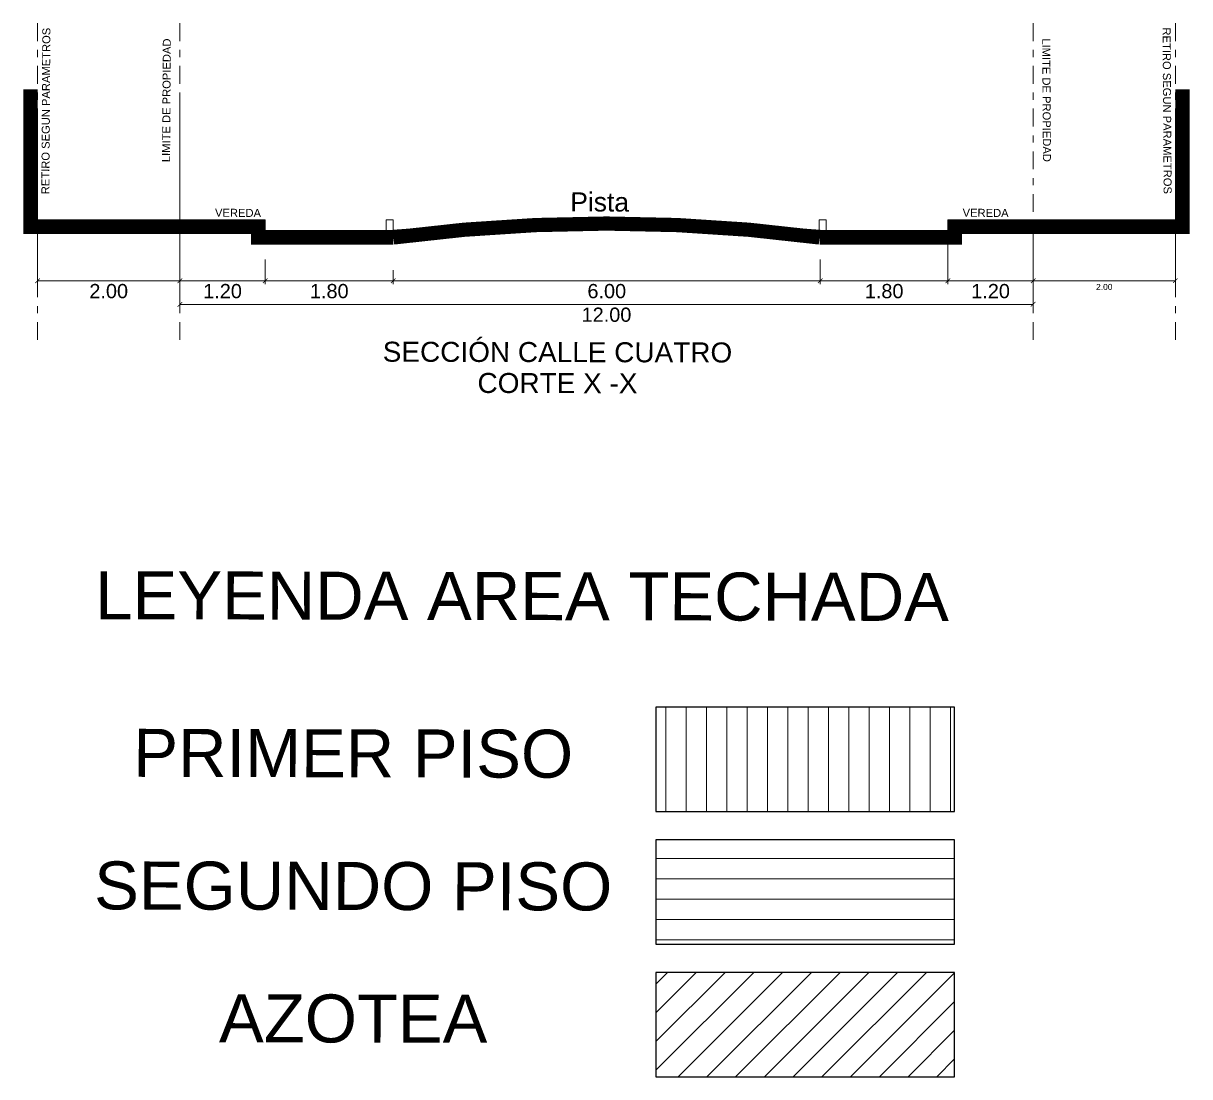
# Model space of a CAD drawing. Header units: millimetres. Extents: x 547073 to 557369, y 9424164 to 9429566.
# Drawn here: x 549465.65 to 549482.04, y 9427648.67 to 9427663.48 of the extents above; entities that cross this region are included whole.
import ezdxf
from ezdxf.enums import TextEntityAlignment as Align

# ---------------------------------------------------------------- set-up
doc = ezdxf.new("R2010")
doc.units = ezdxf.units.MM
doc.linetypes.add('DASHDOTX2', pattern=[2, 1, -0.5, 0, -0.5])
for name, color, linetype, lineweight in [('- Cotas', 173, 'Continuous', 13), ('01_GRIS 250', 250, 'Continuous', 9), ('textos', 52, 'Continuous', 20)]:
    doc.layers.add(name, color=color, linetype=linetype, lineweight=lineweight)
doc.styles.add('Arial', font='arial.ttf', dxfattribs={"width": 1.3, "height": 0.6})
doc.styles.add('COTAS', font='arial.ttf')
doc.dimstyles.new('COTAS 50', dxfattribs={"dimtxt": 0.085, "dimasz": 0.065, "dimexe": 0.05, "dimexo": 0.1, "dimgap": 0.045, "dimtad": 2, "dimzin": 1, "dimdsep": 46, "dimtxsty": 'COTAS', "dimblk": 'ARCHTICK', "dimcen": 0.065, "dimclrd": 251, "dimclre": 251, "dimclrt": 103, "dimazin": 0, "dimtfac": 1, "dimtix": 1, "dimtmove": 0, "dimatfit": 3, "dimldrblk": 'ARCHTICK', "dimfxl": 0.08, "dimtvp": 1, "dimtolj": 1, "dimtzin": 0, "dimlwd": 13, "dimlwe": 13, "dimarcsym": 2})

# ---------------------------------------------------------------- blocks, each defined once
blk = doc.blocks.new('_ArchTick')
at = {"color": 0, "linetype": 'ByBlock', "const_width": 0.15}
blk.add_lwpolyline([(-0.5, -0.5), (0.5, 0.5)], dxfattribs=at)
blk = doc.blocks.new('*D132')
at = {"color": 251, "lineweight": 13, "transparency": 16777216}
for p, q in [((549467.845, 9427660.161), (549467.845, 9427659.812)), ((549469.045, 9427660.161), (549469.045, 9427659.812)), ((549467.845, 9427659.862), (549469.045, 9427659.862))]:
    blk.add_line(p, q, dxfattribs=at)
at = {"layer": 'Defpoints', "color": 0, "lineweight": 70, "transparency": 16777216}
for p in [(549467.845, 9427660.261), (549469.045, 9427660.261), (549469.045, 9427659.862)]:
    blk.add_point(p, dxfattribs=at)
at = {"color": 251, "lineweight": 13, "transparency": 16777216, "xscale": 0.065, "yscale": 0.065, "zscale": 0.065, "rotation": 180}
blk.add_blockref('_ArchTick', (549467.845, 9427659.862), dxfattribs=at)
at = {"color": 251, "lineweight": 13, "transparency": 16777216, "xscale": 0.065, "yscale": 0.065, "zscale": 0.065}
blk.add_blockref('_ArchTick', (549469.045, 9427659.862), dxfattribs=at)
at = {"color": 103, "transparency": 16777216, "insert": (549468.445, 9427659.715), "char_height": 0.085, "attachment_point": 5, "style": 'COTAS'}
blk.add_mtext('\\A1;{\\H2.35294x;1.20}', dxfattribs=at)
blk = doc.blocks.new('*D133')
at = {"color": 251, "lineweight": 13, "transparency": 16777216}
for p, q in [((549476.845, 9427660.161), (549476.845, 9427659.812)), ((549470.845, 9427660.011), (549470.845, 9427659.812)), ((549470.845, 9427659.862), (549476.845, 9427659.862))]:
    blk.add_line(p, q, dxfattribs=at)
at = {"layer": 'Defpoints', "color": 0, "lineweight": 70, "transparency": 16777216}
for p in [(549476.845, 9427660.261), (549470.845, 9427660.111), (549476.845, 9427659.862)]:
    blk.add_point(p, dxfattribs=at)
at = {"color": 251, "lineweight": 13, "transparency": 16777216, "xscale": 0.065, "yscale": 0.065, "zscale": 0.065, "rotation": 180}
blk.add_blockref('_ArchTick', (549470.845, 9427659.862), dxfattribs=at)
at = {"color": 251, "lineweight": 13, "transparency": 16777216, "xscale": 0.065, "yscale": 0.065, "zscale": 0.065}
blk.add_blockref('_ArchTick', (549476.845, 9427659.862), dxfattribs=at)
at = {"color": 103, "transparency": 16777216, "insert": (549473.845, 9427659.715), "char_height": 0.085, "attachment_point": 5, "style": 'COTAS'}
blk.add_mtext('\\A1;{\\H2.35294x;6.00}', dxfattribs=at)
blk = doc.blocks.new('*D134')
at = {"color": 251, "lineweight": 13, "transparency": 16777216}
for p, q in [((549467.845, 9427660.62), (549467.845, 9427659.48)), ((549479.837, 9427660.62), (549479.837, 9427659.48)), ((549467.845, 9427659.53), (549479.837, 9427659.53))]:
    blk.add_line(p, q, dxfattribs=at)
at = {"layer": 'Defpoints', "color": 0, "lineweight": 70, "transparency": 16777216}
for p in [(549467.845, 9427660.72), (549479.837, 9427660.72), (549479.837, 9427659.53)]:
    blk.add_point(p, dxfattribs=at)
at = {"color": 251, "lineweight": 13, "transparency": 16777216, "xscale": 0.065, "yscale": 0.065, "zscale": 0.065, "rotation": 180}
blk.add_blockref('_ArchTick', (549467.845, 9427659.53), dxfattribs=at)
at = {"color": 251, "lineweight": 13, "transparency": 16777216, "xscale": 0.065, "yscale": 0.065, "zscale": 0.065}
blk.add_blockref('_ArchTick', (549479.837, 9427659.53), dxfattribs=at)
at = {"color": 103, "transparency": 16777216, "insert": (549473.841, 9427659.383), "char_height": 0.085, "width": 0.51883, "attachment_point": 5, "style": 'COTAS'}
blk.add_mtext('\\A1;{\\H2.35294x;12.00}', dxfattribs=at)
blk = doc.blocks.new('*D135')
at = {"color": 251, "lineweight": 13, "transparency": 16777216}
for p, q in [((549469.045, 9427660.011), (549469.045, 9427659.812)), ((549470.845, 9427660.011), (549470.845, 9427659.812)), ((549469.045, 9427659.862), (549470.845, 9427659.862))]:
    blk.add_line(p, q, dxfattribs=at)
at = {"layer": 'Defpoints', "color": 0, "lineweight": 70, "transparency": 16777216}
for p in [(549469.045, 9427660.111), (549470.845, 9427660.111), (549470.845, 9427659.862)]:
    blk.add_point(p, dxfattribs=at)
at = {"color": 251, "lineweight": 13, "transparency": 16777216, "xscale": 0.065, "yscale": 0.065, "zscale": 0.065, "rotation": 180}
blk.add_blockref('_ArchTick', (549469.045, 9427659.862), dxfattribs=at)
at = {"color": 251, "lineweight": 13, "transparency": 16777216, "xscale": 0.065, "yscale": 0.065, "zscale": 0.065}
blk.add_blockref('_ArchTick', (549470.845, 9427659.862), dxfattribs=at)
at = {"color": 103, "transparency": 16777216, "insert": (549469.945, 9427659.715), "char_height": 0.085, "attachment_point": 5, "style": 'COTAS'}
blk.add_mtext('\\A1;{\\H2.35294x;1.80}', dxfattribs=at)
blk = doc.blocks.new('*D136')
at = {"color": 251, "lineweight": 13, "transparency": 16777216}
for p, q in [((549478.64, 9427660.47), (549478.64, 9427659.812)), ((549476.845, 9427660.161), (549476.845, 9427659.812)), ((549478.64, 9427659.862), (549476.845, 9427659.862))]:
    blk.add_line(p, q, dxfattribs=at)
at = {"layer": 'Defpoints', "color": 0, "lineweight": 70, "transparency": 16777216}
for p in [(549478.64, 9427660.57), (549476.845, 9427660.261), (549476.845, 9427659.862)]:
    blk.add_point(p, dxfattribs=at)
at = {"color": 251, "lineweight": 13, "transparency": 16777216, "xscale": 0.065, "yscale": 0.065, "zscale": 0.065, "rotation": 180}
blk.add_blockref('_ArchTick', (549476.845, 9427659.862), dxfattribs=at)
at = {"color": 251, "lineweight": 13, "transparency": 16777216, "xscale": 0.065, "yscale": 0.065, "zscale": 0.065}
blk.add_blockref('_ArchTick', (549478.64, 9427659.862), dxfattribs=at)
at = {"color": 103, "transparency": 16777216, "insert": (549477.743, 9427659.715), "char_height": 0.085, "attachment_point": 5, "style": 'COTAS'}
blk.add_mtext('\\A1;{\\H2.35294x;1.80}', dxfattribs=at)
blk = doc.blocks.new('*D138')
at = {"color": 251, "lineweight": 13, "transparency": 16777216}
for p, q in [((549478.64, 9427660.37), (549478.64, 9427659.812)), ((549478.64, 9427659.862), (549479.837, 9427659.862)), ((549479.837, 9427659.863), (549479.837, 9427659.912))]:
    blk.add_line(p, q, dxfattribs=at)
at = {"layer": 'Defpoints', "color": 0, "lineweight": 70, "transparency": 16777216}
for p in [(549478.64, 9427660.47), (549479.837, 9427659.862), (549479.837, 9427659.763)]:
    blk.add_point(p, dxfattribs=at)
at = {"color": 251, "lineweight": 13, "transparency": 16777216, "xscale": 0.065, "yscale": 0.065, "zscale": 0.065, "rotation": 180}
blk.add_blockref('_ArchTick', (549478.64, 9427659.862), dxfattribs=at)
at = {"color": 251, "lineweight": 13, "transparency": 16777216, "xscale": 0.065, "yscale": 0.065, "zscale": 0.065}
blk.add_blockref('_ArchTick', (549479.837, 9427659.862), dxfattribs=at)
at = {"color": 103, "transparency": 16777216, "insert": (549479.239, 9427659.715), "char_height": 0.085, "attachment_point": 5, "style": 'COTAS'}
blk.add_mtext('\\A1;{\\H2.35294x;1.20}', dxfattribs=at)
blk = doc.blocks.new('*D139')
at = {"color": 251, "lineweight": 13, "transparency": 16777216}
for p, q in [((549479.837, 9427660.62), (549479.837, 9427659.812)), ((549481.837, 9427660.62), (549481.837, 9427659.812)), ((549479.837, 9427659.862), (549481.837, 9427659.862))]:
    blk.add_line(p, q, dxfattribs=at)
at = {"layer": 'Defpoints', "color": 0, "lineweight": 70, "transparency": 16777216}
for p in [(549479.837, 9427660.72), (549481.837, 9427660.72), (549481.837, 9427659.862)]:
    blk.add_point(p, dxfattribs=at)
at = {"color": 251, "lineweight": 13, "transparency": 16777216, "xscale": 0.065, "yscale": 0.065, "zscale": 0.065, "rotation": 180}
blk.add_blockref('_ArchTick', (549479.837, 9427659.862), dxfattribs=at)
at = {"color": 251, "lineweight": 13, "transparency": 16777216, "xscale": 0.065, "yscale": 0.065, "zscale": 0.065}
blk.add_blockref('_ArchTick', (549481.837, 9427659.862), dxfattribs=at)
at = {"color": 103, "transparency": 16777216, "insert": (549480.837, 9427659.774), "char_height": 0.085, "attachment_point": 5, "style": 'COTAS'}
blk.add_mtext('\\A1;2.00', dxfattribs=at)
blk = doc.blocks.new('*D137')
at = {"color": 251, "lineweight": 13, "transparency": 16777216}
for p, q in [((549465.845, 9427660.62), (549465.845, 9427659.812)), ((549467.845, 9427660.62), (549467.845, 9427659.812)), ((549465.845, 9427659.862), (549467.845, 9427659.862))]:
    blk.add_line(p, q, dxfattribs=at)
at = {"layer": 'Defpoints', "color": 0, "lineweight": 70, "transparency": 16777216}
for p in [(549465.845, 9427660.72), (549467.845, 9427660.72), (549467.845, 9427659.862)]:
    blk.add_point(p, dxfattribs=at)
at = {"color": 251, "lineweight": 13, "transparency": 16777216, "xscale": 0.065, "yscale": 0.065, "zscale": 0.065, "rotation": 180}
blk.add_blockref('_ArchTick', (549465.845, 9427659.862), dxfattribs=at)
at = {"color": 251, "lineweight": 13, "transparency": 16777216, "xscale": 0.065, "yscale": 0.065, "zscale": 0.065}
blk.add_blockref('_ArchTick', (549467.845, 9427659.862), dxfattribs=at)
at = {"color": 103, "transparency": 16777216, "insert": (549466.845, 9427659.715), "char_height": 0.085, "attachment_point": 5, "style": 'COTAS'}
blk.add_mtext('\\A1;{\\H2.35294x;2.00}', dxfattribs=at)

msp = doc.modelspace()

# ---------------------------------------------------------------- hatches: boundary and pattern name
at = {"layer": '01_GRIS 250', "ltscale": 0.05}
h = msp.add_hatch(dxfattribs=at)
h.set_pattern_fill('ANSI31', color=256, scale=0.09, angle=45)
h.paths.add_polyline_path([(549478.734, 9427653.868), (549474.535, 9427653.868), (549474.535, 9427652.401), (549478.734, 9427652.401)])
h = msp.add_hatch(dxfattribs=at)
h.set_pattern_fill('ANSI31', color=256, scale=0.09, angle=-45)
h.set_pattern_definition([(1.1e-08, (0, 0), (-5.5e-11, 0.28575), [])])
h.paths.add_polyline_path([(549478.734, 9427652.003), (549474.535, 9427652.003), (549474.535, 9427650.536), (549478.734, 9427650.536)])
h = msp.add_hatch(dxfattribs=at)
h.set_pattern_fill('ANSI31', color=256, scale=0.09)
h.set_pattern_definition([(45, (0, 0), (-0.202055762724, 0.202055762724), [])])
h.paths.add_polyline_path([(549478.734, 9427650.139), (549474.535, 9427650.139), (549474.535, 9427648.672), (549478.734, 9427648.672)])

# ---------------------------------------------------------------- linework, layer by layer
at = {"layer": '- Cotas', "color": 7, "linetype": 'DASHDOTX2', "lineweight": 0, "ltscale": 0.25}
for p, q in [((549465.845, 9427663.481), (549465.845, 9427658.969)), ((549467.845, 9427663.481), (549467.845, 9427658.969)), ((549479.837, 9427663.481), (549479.837, 9427658.969)), ((549481.837, 9427663.481), (549481.837, 9427658.969))]:
    msp.add_line(p, q, dxfattribs=at)
at = {"layer": '- Cotas', "color": 7, "lineweight": 0}
for p, q in [((549467.845, 9427660.72), (549465.845, 9427660.72)), ((549470.745, 9427660.72), (549470.745, 9427660.57)), ((549470.745, 9427660.72), (549470.845, 9427660.72)), ((549470.845, 9427660.72), (549470.845, 9427660.57)), ((549476.829, 9427660.72), (549476.829, 9427660.57)), ((549476.929, 9427660.72), (549476.829, 9427660.72)), ((549476.929, 9427660.72), (549476.929, 9427660.57))]:
    msp.add_line(p, q, dxfattribs=at)
at = {"layer": '- Cotas', "const_width": 0.2}
for points in [[(549465.745, 9427662.553), (549465.745, 9427660.62), (549467.845, 9427660.62), (549468.945, 9427660.62), (549468.945, 9427660.47), (549470.845, 9427660.47), (549470.845, 9427660.47, -0.03271), (549473.845, 9427660.666, -0.03271)], [(549481.937, 9427662.553), (549481.937, 9427660.62), (549479.837, 9427660.62), (549478.737, 9427660.62), (549478.737, 9427660.47), (549476.837, 9427660.47), (549476.837, 9427660.47, 0.03271), (549473.837, 9427660.666, 0.03271)]]:
    msp.add_lwpolyline(points, format="xyb", dxfattribs=at)
at = {"layer": '- Cotas'}
msp.add_lwpolyline([(549467.845, 9427662.497), (549467.845, 9427662.497), (549467.845, 9427660.72), (549469.045, 9427660.72), (549469.045, 9427660.57), (549470.745, 9427660.57)], dxfattribs=at)
for points in [[(549465.845, 9427662.064), (549465.845, 9427660.72), (549467.845, 9427660.72), (549469.045, 9427660.72), (549469.045, 9427660.57), (549470.845, 9427660.57, 0.019505), (549473.841, 9427660.687, 0.019505)], [(549481.837, 9427662.064), (549481.837, 9427660.72), (549479.837, 9427660.72), (549478.637, 9427660.72), (549478.637, 9427660.57), (549476.837, 9427660.57, -0.019505), (549473.841, 9427660.687, -0.019505)], [(549470.845, 9427660.57, -0.021482), (549473.545, 9427660.686, -0.001053), (549473.845, 9427660.682, -0.001053)], [(549476.837, 9427660.57, 0.021482), (549474.137, 9427660.686, 0.001053), (549473.837, 9427660.682, 0.001053)]]:
    msp.add_lwpolyline(points, format="xyb", dxfattribs=at)
at = {"ltscale": 0.75}
for points in [[(549474.535, 9427652.401), (549478.734, 9427652.401), (549478.734, 9427653.868), (549474.535, 9427653.868)], [(549474.535, 9427650.536), (549478.734, 9427650.536), (549478.734, 9427652.003), (549474.535, 9427652.003)], [(549474.535, 9427648.672), (549478.734, 9427648.672), (549478.734, 9427650.139), (549474.535, 9427650.139)]]:
    msp.add_lwpolyline(points, close=True, dxfattribs=at)
for centre in [(549473.837, 9427622.242), (549473.845, 9427622.242)]:
    msp.add_arc(centre, 38.445, 85.5244, 94.4756)
at = {"layer": 'textos', "ltscale": 0.5}
msp.add_line((549469.045, 9427660.72), (549467.845, 9427660.72), dxfattribs=at)

# ---------------------------------------------------------------- texts
at = {"layer": 'textos', "color": 0, "ltscale": 0.5, "style": 'Arial'}
for s, height, rotation, p in [('RETIRO SEGUN PARAMETROS', 0.1125, 89.6335, (549466.018, 9427662.248)), ('RETIRO SEGUN PARAMETROS', 0.1125, 270.3665, (549481.664, 9427662.252)), ('LIMITE DE PROPIEDAD', 0.1125, 89.6335, (549467.713, 9427662.398)), ('LIMITE DE PROPIEDAD', 0.1125, 270.3665, (549479.97, 9427662.401)), ('Pista', 0.2658, 359.6335, (549473.744, 9427660.836)), ('VEREDA', 0.1125, 359.6335, (549468.662, 9427660.76)), ('VEREDA', 0.1125, 359.6335, (549479.169, 9427660.76)), ('SECCIÓN CALLE CUATRO', 0.28125, 359.8756, (549473.152, 9427658.718)), ('CORTE X -X', 0.2812, 359.8756, (549473.152, 9427658.282)), ('LEYENDA AREA TECHADA', 0.67495, 359.8756, (549472.654, 9427655.091)), ('PRIMER PISO', 0.67495, 359.8756, (549470.281, 9427652.881)), ('SEGUNDO PISO', 0.67495, 359.8756, (549470.281, 9427651.016)), ('AZOTEA', 0.675, 359.8756, (549470.281, 9427649.152))]:
    msp.add_text(s, height=height, rotation=rotation, dxfattribs=at).set_placement(p, align=Align.CENTER)

# ---------------------------------------------------------------- dimensions: what is measured, and where the dimension line sits
for base, p1, p2, text, picture, middle in [((549467.845, 9427659.862), (549465.845, 9427660.72), (549467.845, 9427660.72), '{\\H2.35294x;<>}', '*D137', (549466.845, 9427659.715)), ((549479.837, 9427659.53), (549467.845, 9427660.72), (549479.837, 9427660.72), '{\\H2.35294x;12.00}', '*D134', (549473.841, 9427659.383)), ((549479.837, 9427659.862), (549478.64, 9427660.47), (549479.837, 9427659.763), '{\\H2.35294x;<>}', '*D138', (549479.239, 9427659.715)), ((549469.045, 9427659.862), (549467.845, 9427660.261), (549469.045, 9427660.261), '{\\H2.35294x;<>}', '*D132', (549468.445, 9427659.715)), ((549476.845, 9427659.862), (549470.845, 9427660.111), (549476.845, 9427660.261), '{\\H2.35294x;6.00}', '*D133', (549473.845, 9427659.715)), ((549470.845, 9427659.862), (549469.045, 9427660.111), (549470.845, 9427660.111), '{\\H2.35294x;<>}', '*D135', (549469.945, 9427659.715))]:
    dim = msp.add_linear_dim(base=base, p1=p1, p2=p2, text=text, dimstyle='COTAS 50')
    dim.commit()
    dim.dimension.update_dxf_attribs({"geometry": picture, "text_midpoint": middle})
dim = msp.add_linear_dim(base=(549481.837, 9427659.862), p1=(549479.837, 9427660.72), p2=(549481.837, 9427660.72), dimstyle='COTAS 50')
dim.commit()
dim.dimension.update_dxf_attribs({"geometry": '*D139', "text_midpoint": (549480.837, 9427659.774)})
dim = msp.add_linear_dim(base=(549476.8451, 9427659.8623), p1=(549478.6402, 9427660.57), p2=(549476.8451, 9427660.2615), angle=180, text='{\\H2.35294x;<>}', dimstyle='COTAS 50')
dim.commit()
dim.dimension.update_dxf_attribs({"geometry": '*D136', "text_midpoint": (549477.7426, 9427659.7152)})

doc.saveas('drawing.dxf')
